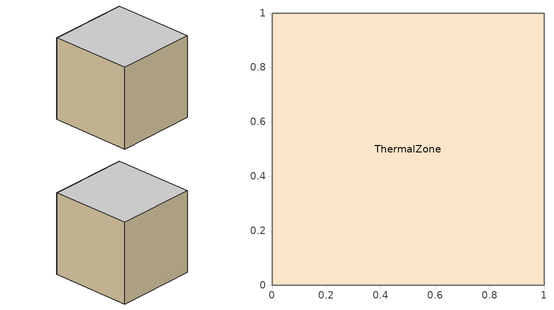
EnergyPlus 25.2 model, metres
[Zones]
ThermalZone
 floor adiabatic (Interior Floor): 0,0 0,1 1,1 1,0 z0
 wall adiabatic (Interior Wall): 0,1 0,0 1,0 1,1 0,1 z0:1
 ceiling adiabatic (Interior Ceiling): 1,0 1,1 0,1 0,0 z1
[Building]
ThermosolarFacility
[Site:Location]
Zacatecas: Elevation=2440; Latitude=22.75; Longitude=-102.5; Time zone=-6
[Construction]
Interior Ceiling: M11 100mm lightweight concrete, F05 Ceiling air space resistance, F16 Acoustic tile
Interior Floor: F16 Acoustic tile, F05 Ceiling air space resistance, M11 100mm lightweight concrete
Interior Wall: G01a 19mm gypsum board, F04 Wall air space resistance, G01a 19mm gypsum board
[Material] Thermal absorptance=0.9
Name | Conductivity | Density | Roughness | Solar absorptance | Specific heat | Thickness | Visible absorptance
F16 Acoustic tile | 0.06 | 368 | MediumSmooth | 0.3 | 590 | 0.0191 | 0.3
G01a 19mm gypsum board | 0.16 | 800 | MediumSmooth | 0.4 | 1090 | 0.019 | 0.4
M11 100mm lightweight concrete | 0.53 | 1280 | MediumRough | 0.5 | 840 | 0.1016 | 0.5
[Material:AirGap]
Name | Thermal resistance
F04 Wall air space resistance | 0.15
F05 Ceiling air space resistance | 0.18
[AirTerminal:SingleDuct:UserDefined]
AirMixer: Number of plant loop connections=0; Overall model simulation program calling manager=AirMixingEMS
[PythonPlugin:Instance] Python module=SolarHeatingPythonPlugin; Run during warmup days=No
Name | Plugin class
AirMixingEMS | AirMixing
DirectSolarHeatingEMS | DirectSolarHeating
IndirectSolarHeatingEMS | IndirectSolarHeating
[Space]
space: Zone=ThermalZone
[Zone]
ThermalZone: Multiplier=1; Part of total floor area=Yes
[Zone equipment]
ThermalZone: AirMixer, IndirectSolarAirHeater, DirectSolarAirHeater
[ZoneHVAC:ForcedAir:UserDefined] Number of plant loop connections=0
Name | Overall model simulation program calling manager
DirectSolarAirHeater | DirectSolarHeatingEMS
IndirectSolarAirHeater | IndirectSolarHeatingEMS
